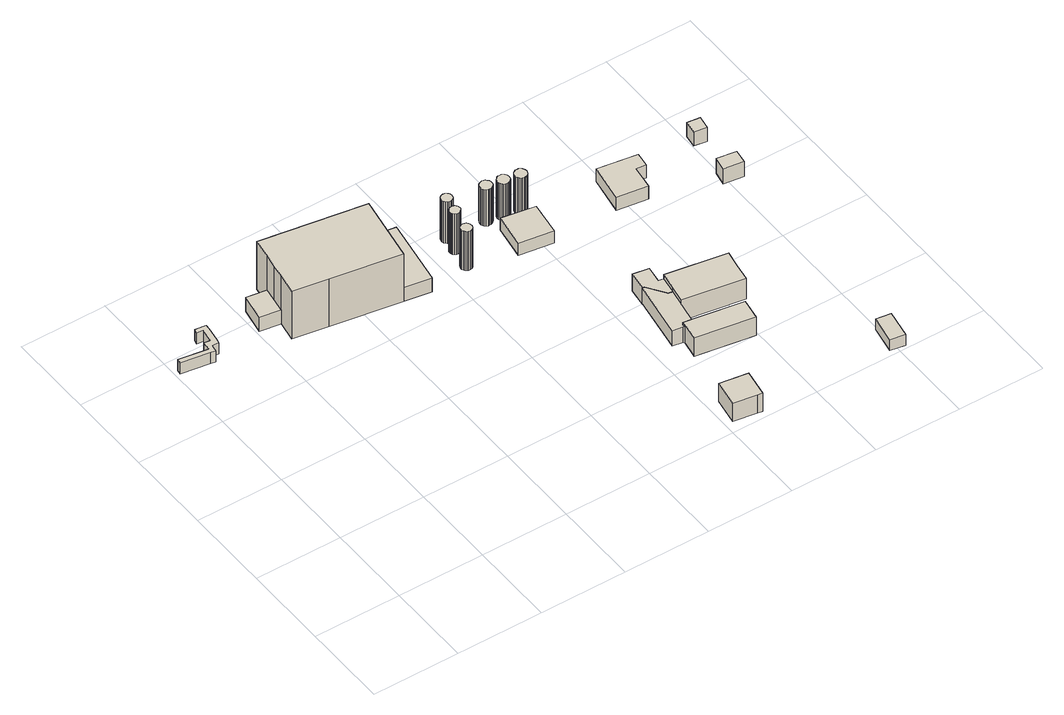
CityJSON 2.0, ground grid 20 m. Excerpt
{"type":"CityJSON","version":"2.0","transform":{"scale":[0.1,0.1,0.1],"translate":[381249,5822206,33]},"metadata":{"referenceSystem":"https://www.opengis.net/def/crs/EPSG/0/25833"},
"CityObjects":{
"building1":{"type":"Building","attributes":{"Gemeindeschluessel":"11000005","BezugspunktDach":"2200","function":"51009_1610","measuredHeight":3.02,"storeysAboveGround":0},"address":[{"country":"Germany","locality":"Berlin"}],"geometry":[{"type":"Solid","lod":"1","boundaries":[[[[0,1,2,3,4,5,6,7,8,9,10,11,12,13,14,15]],[[16,17,18,19,20,21,22,23,24,25,26,27,28,29,30,31]],[[16,31,15,14]],[[17,16,14,13]],[[18,17,13,12]],[[19,18,12,11]],[[20,19,11,10]],[[21,20,10,9]],[[22,21,9,8]],[[23,22,8,7]],[[24,23,7,6]],[[25,24,6,5]],[[26,25,5,4]],[[27,26,4,3]],[[28,27,3,2]],[[29,28,2,1]],[[30,29,1,0]],[[31,30,0,15]]]]}]},
"building2":{"type":"Building","attributes":{"Gemeindeschluessel":"11000005","function":"31001_2020"},"address":[{"country":"Germany","locality":"Berlin","thoroughfareNumber":"44 (1)","thoroughfareName":"Nonnendammallee"}],"children":["building2-1","building2-2","building2-3"]},
"building2-1":{"type":"BuildingPart","attributes":{"BezugspunktDach":"2200","measuredHeight":13.67,"storeysAboveGround":3},"parents":["building2"],"geometry":[{"type":"MultiSurface","lod":"1","boundaries":[[[32,33,34,35,36,37,38,39]],[[40,41,42,43,44,45,46,47]],[[40,47,39,38]],[[48,49,50,38,37]],[[51,48,41,37,36]],[[43,42,36,35]],[[44,43,35,34]],[[45,44,34,33],[52,53,54,55]],[[46,45,33,32]],[[47,46,32,39]],[[41,40,50,49,48]],[[42,41,48,51]],[[54,53,52,55]]]}]},
"building2-2":{"type":"BuildingPart","attributes":{"BezugspunktDach":"2200","measuredHeight":3.74,"storeysAboveGround":3},"parents":["building2"],"geometry":[{"type":"MultiSurface","lod":"1","boundaries":[[[49,51,56,57]],[[58,59,60,61]],[[58,61,57,56]],[[59,58,56,51]],[[60,59,51,42,41,40]],[[61,60,49,57]],[[40,41,48,49]],[[48,41,42,51]]]}]},
"building2-3":{"type":"BuildingPart","attributes":{"BezugspunktDach":"2200","measuredHeight":3.83,"storeysAboveGround":3},"parents":["building2"],"geometry":[{"type":"MultiSurface","lod":"1","boundaries":[[[62,63,55,54]],[[52,64,65,53]],[[64,52,55,63]],[[65,64,63,62]],[[53,65,62,54]],[[53,66,54,55,52]]]}]},
"building3":{"type":"Building","attributes":{"Gemeindeschluessel":"11000005","BezugspunktDach":"2200","function":"31001_2500","measuredHeight":10.52,"storeysAboveGround":1},"address":[{"country":"Germany","locality":"Berlin","thoroughfareNumber":"44 (34)","thoroughfareName":"Nonnendammallee"}],"geometry":[{"type":"Solid","lod":"1","boundaries":[[[[67,68,69,70,71,72,73,74,75,76,77,78,79,80,81,82,83,84,85,86,87]],[[88,89,90,91,92,93,94,95,96,97,98,99,100,101,102,103,104,105,106,107,108]],[[88,108,87,86]],[[89,88,86,85]],[[90,89,85,84]],[[91,90,84,83]],[[92,91,83,82]],[[93,92,82,81]],[[94,93,81,80]],[[95,94,80,79]],[[96,95,79,78]],[[97,96,78,77]],[[98,97,77,76]],[[99,98,76,75]],[[100,99,75,74]],[[101,100,74,73]],[[102,101,73,72]],[[103,102,72,71]],[[104,103,71,70]],[[105,104,70,69]],[[106,105,69,68]],[[107,106,68,67]],[[108,107,67,87]]]]}]},
"building4":{"type":"Building","attributes":{"Gemeindeschluessel":"11000005","BezugspunktDach":"2200","function":"31001_2143","measuredHeight":5.65,"storeysAboveGround":1},"address":[{"country":"Germany","locality":"Berlin","thoroughfareNumber":"44 (13)","thoroughfareName":"Nonnendammallee"}],"geometry":[{"type":"Solid","lod":"1","boundaries":[[[[109,110,111,112,113]],[[114,115,116,117,118]],[[114,118,113,112]],[[115,114,112,111]],[[116,115,111,110]],[[117,116,110,109]],[[118,117,109,113]]]]}]},
"building5":{"type":"Building","attributes":{"Gemeindeschluessel":"11000005","BezugspunktDach":"2200","function":"31001_2200","measuredHeight":11.02,"storeysAboveGround":1},"address":[{"country":"Germany","locality":"Berlin","thoroughfareNumber":"44 (76)","thoroughfareName":"Nonnendammallee"}],"geometry":[{"type":"Solid","lod":"1","boundaries":[[[[119,120,121,122,123,124,125,126,127,128,129,130,131,132,133,134,135,136,137,138,139]],[[140,141,142,143,144,145,146,147,148,149,150,151,152,153,154,155,156,157,158,159,160]],[[140,160,139,138]],[[141,140,138,137]],[[142,141,137,136]],[[143,142,136,135]],[[144,143,135,134]],[[145,144,134,133]],[[146,145,133,132]],[[147,146,132,131]],[[148,147,131,130]],[[149,148,130,129]],[[150,149,129,128]],[[151,150,128,127]],[[152,151,127,126]],[[153,152,126,125]],[[154,153,125,124]],[[155,154,124,123]],[[156,155,123,122]],[[157,156,122,121]],[[158,157,121,120]],[[159,158,120,119]],[[160,159,119,139]]]]}]},
"building6":{"type":"Building","attributes":{"Gemeindeschluessel":"11000005","BezugspunktDach":"2200","function":"31001_2500","measuredHeight":11.26,"storeysAboveGround":1},"address":[{"country":"Germany","locality":"Berlin","thoroughfareNumber":"44 (32)","thoroughfareName":"Nonnendammallee"}],"geometry":[{"type":"Solid","lod":"1","boundaries":[[[[161,162,163,164,165,166,167,168,169,170,171,172,173,174,175,176,177,178,179,180,181]],[[182,183,184,185,186,187,188,189,190,191,192,193,194,195,196,197,198,199,200,201,202]],[[182,202,181,180]],[[183,182,180,179]],[[184,183,179,178]],[[185,184,178,177]],[[186,185,177,176]],[[187,186,176,175]],[[188,187,175,174]],[[189,188,174,173]],[[190,189,173,172]],[[191,190,172,171]],[[192,191,171,170]],[[193,192,170,169]],[[194,193,169,168]],[[195,194,168,167]],[[196,195,167,166]],[[197,196,166,165]],[[198,197,165,164]],[[199,198,164,163]],[[200,199,163,162]],[[201,200,162,161]],[[202,201,161,181]]]]}]},
"building7":{"type":"Building","attributes":{"Gemeindeschluessel":"11000005","BezugspunktDach":"2200","function":"51009_1610","measuredHeight":5.65,"storeysAboveGround":0},"address":[{"country":"Germany","locality":"Berlin"}],"geometry":[{"type":"Solid","lod":"1","boundaries":[[[[203,204,205,206,207,208,209,210,211,212,213]],[[214,215,216,217,218,219,220,221,222,223,224]],[[214,224,213,212]],[[215,214,212,211]],[[216,215,211,210]],[[217,216,210,209]],[[218,217,209,208]],[[219,218,208,207]],[[220,219,207,206]],[[221,220,206,205]],[[222,221,205,204]],[[223,222,204,203]],[[224,223,203,213]]]]}]},
"building8":{"type":"Building","attributes":{"Gemeindeschluessel":"11000005","BezugspunktDach":"2200","function":"31001_2500","measuredHeight":9.84,"storeysAboveGround":1},"address":[{"country":"Germany","locality":"Berlin","thoroughfareNumber":"44 (35)","thoroughfareName":"Nonnendammallee"}],"geometry":[{"type":"Solid","lod":"1","boundaries":[[[[225,226,227,228,229,230,231,232,233,234,235,236,237,238,239,240,241,242,243,244,245,246,247,248]],[[249,250,251,252,253,254,255,256,257,258,259,260,261,262,263,264,265,266,267,268,269,270,271,272]],[[249,272,248,247]],[[250,249,247,246]],[[251,250,246,245]],[[252,251,245,244]],[[253,252,244,243]],[[254,253,243,242]],[[255,254,242,241]],[[256,255,241,240]],[[257,256,240,239]],[[258,257,239,238]],[[259,258,238,237]],[[260,259,237,236]],[[261,260,236,235]],[[262,261,235,234]],[[263,262,234,233]],[[264,263,233,232]],[[265,264,232,231]],[[266,265,231,230]],[[267,266,230,229]],[[268,267,229,228]],[[269,268,228,227]],[[270,269,227,226]],[[271,270,226,225]],[[272,271,225,248]]]]}]},
"building9":{"type":"Building","attributes":{"Gemeindeschluessel":"11000005","BezugspunktDach":"2200","function":"31001_2111","measuredHeight":3.28,"storeysAboveGround":1},"address":[{"country":"Germany","locality":"Berlin","thoroughfareNumber":"44 (2)","thoroughfareName":"Nonnendammallee"}],"geometry":[{"type":"Solid","lod":"1","boundaries":[[[[273,274,275,276]],[[277,278,279,280]],[[277,280,276,275]],[[278,277,275,274]],[[279,278,274,273]],[[280,279,273,276]]]]}]},
"building10":{"type":"Building","attributes":{"Gemeindeschluessel":"11000005","BezugspunktDach":"2200","function":"31001_2143","measuredHeight":4.94,"storeysAboveGround":1},"address":[{"country":"Germany","locality":"Berlin","thoroughfareNumber":"44 (12)","thoroughfareName":"Nonnendammallee"}],"geometry":[{"type":"Solid","lod":"1","boundaries":[[[[281,282,283,284,285,286]],[[222,221,220,287,288,289]],[[222,289,286,285]],[[221,222,285,284]],[[220,221,284,283]],[[287,220,283,282]],[[288,287,282,281]],[[289,288,281,286]]]]}]},
"building11":{"type":"Building","attributes":{"Gemeindeschluessel":"11000005","BezugspunktDach":"2200","function":"31001_2500","measuredHeight":9.95,"storeysAboveGround":1},"address":[{"country":"Germany","locality":"Berlin","thoroughfareNumber":"44 (36)","thoroughfareName":"Nonnendammallee"}],"geometry":[{"type":"Solid","lod":"1","boundaries":[[[[290,291,292,293,294,295,296,297,298,299,300,301,302,303,304,305,306,307,308,309,310,311,312,313]],[[314,315,316,317,318,319,320,321,322,323,324,325,326,327,328,329,330,331,332,333,334,335,336,337]],[[314,337,313,312]],[[315,314,312,311]],[[316,315,311,310]],[[317,316,310,309]],[[318,317,309,308]],[[319,318,308,307]],[[320,319,307,306]],[[321,320,306,305]],[[322,321,305,304]],[[323,322,304,303]],[[324,323,303,302]],[[325,324,302,301]],[[326,325,301,300]],[[327,326,300,299]],[[328,327,299,298]],[[329,328,298,297]],[[330,329,297,296]],[[331,330,296,295]],[[332,331,295,294]],[[333,332,294,293]],[[334,333,293,292]],[[335,334,292,291]],[[336,335,291,290]],[[337,336,290,313]]]]}]},
"building12":{"type":"Building","attributes":{"Gemeindeschluessel":"11000005","BezugspunktDach":"2200","function":"31001_2500","measuredHeight":9.91,"storeysAboveGround":1},"address":[{"country":"Germany","locality":"Berlin","thoroughfareNumber":"44 (37)","thoroughfareName":"Nonnendammallee"}],"geometry":[{"type":"Solid","lod":"1","boundaries":[[[[338,339,340,341,342,343,344,345,346,347,348,349,350,351,352,353,354,355,356,357,358,359,360,361]],[[362,363,364,365,366,367,368,369,370,371,372,373,374,375,376,377,378,379,380,381,382,383,384,385]],[[362,385,361,360]],[[363,362,360,359]],[[364,363,359,358]],[[365,364,358,357]],[[366,365,357,356]],[[367,366,356,355]],[[368,367,355,354]],[[369,368,354,353]],[[370,369,353,352]],[[371,370,352,351]],[[372,371,351,350]],[[373,372,350,349]],[[374,373,349,348]],[[375,374,348,347]],[[376,375,347,346]],[[377,376,346,345]],[[378,377,345,344]],[[379,378,344,343]],[[380,379,343,342]],[[381,380,342,341]],[[382,381,341,340]],[[383,382,340,339]],[[384,383,339,338]],[[385,384,338,361]]]]}]},
"building13":{"type":"Building","attributes":{"Gemeindeschluessel":"11000005","function":"31001_2111"},"address":[{"country":"Germany","locality":"Berlin","thoroughfareNumber":"44 (16)","thoroughfareName":"Nonnendammallee"}],"children":["building13-1","building13-2"]},
"building13-1":{"type":"BuildingPart","attributes":{"BezugspunktDach":"2200","measuredHeight":5.97,"storeysAboveGround":1},"parents":["building13"],"geometry":[{"type":"MultiSurface","lod":"1","boundaries":[[[386,387,388,389,390,391]],[[392,393,394,395,396,397]],[[392,397,391,390]],[[393,398,399,390,389]],[[394,393,389,388]],[[395,394,388,387]],[[396,395,387,386]],[[397,396,386,391]],[[392,399,398,393]]]}]},
"building13-2":{"type":"BuildingPart","attributes":{"BezugspunktDach":"2200","measuredHeight":4.53,"storeysAboveGround":1},"parents":["building13"],"geometry":[{"type":"Solid","lod":"1","boundaries":[[[[400,401,399,398,402,403,404,405]],[[406,407,408,393,392,409,410,411]],[[406,411,405,404]],[[407,406,404,403]],[[408,407,403,402]],[[393,408,402,398]],[[409,392,399,401]],[[410,409,401,400]],[[411,410,400,405]],[[399,392,393,398]]]]}]},
"building14":{"type":"Building","attributes":{"Gemeindeschluessel":"11000005","BezugspunktDach":"2200","function":"31001_2143","measuredHeight":2.94,"storeysAboveGround":1},"address":[{"country":"Germany","locality":"Berlin","thoroughfareNumber":"44 (15)","thoroughfareName":"Nonnendammallee"}],"geometry":[{"type":"Solid","lod":"1","boundaries":[[[[412,413,414,415]],[[416,417,418,419]],[[416,419,415,414]],[[417,416,414,413]],[[418,417,413,412]],[[419,418,412,415]]]]}]},
"building15":{"type":"Building","attributes":{"Gemeindeschluessel":"11000005","BezugspunktDach":"2200","function":"31001_2520","measuredHeight":3.59,"storeysAboveGround":1},"address":[{"country":"Germany","locality":"Berlin","thoroughfareNumber":"44 (3)","thoroughfareName":"Nonnendammallee"}],"geometry":[{"type":"Solid","lod":"1","boundaries":[[[[420,421,422,423,424,425]],[[426,427,428,429,430,431]],[[426,431,425,424]],[[427,426,424,423]],[[428,427,423,422]],[[429,428,422,421]],[[430,429,421,420]],[[431,430,420,425]]]]}]},
"building16":{"type":"Building","attributes":{"Gemeindeschluessel":"11000005","BezugspunktDach":"2200","function":"51009_1610","measuredHeight":4.12,"storeysAboveGround":0},"address":[{"country":"Germany","locality":"Berlin"}],"geometry":[{"type":"Solid","lod":"1","boundaries":[[[[432,433,434,435]],[[436,437,438,439]],[[436,439,435,434]],[[437,436,434,433]],[[438,437,433,432]],[[439,438,432,435]]]]}]},
"building17":{"type":"Building","attributes":{"Gemeindeschluessel":"11000005","BezugspunktDach":"2200","function":"31001_2143","measuredHeight":3.79,"storeysAboveGround":1},"address":[{"country":"Germany","locality":"Berlin","thoroughfareNumber":"44 (4)","thoroughfareName":"Nonnendammallee"}],"geometry":[{"type":"Solid","lod":"1","boundaries":[[[[440,441,442,443]],[[444,445,446,447]],[[444,447,443,442]],[[445,444,442,441]],[[446,445,441,440]],[[447,446,440,443]]]]}]}
},
"vertices":[
[73,744,41],[84,742,41],[86,753,41],[87,759,41],[102,757,41],[104,768,41],[109,800,41],[110,812,41],[85,815,41],[83,805,41],[97,803,41],[92,772,41],[78,774,41],[75,754,41],[9,765,41],[7,754,41],[9,765,11],[75,754,11],[78,774,11],[92,772,11],[97,803,11],[83,805,11],[85,815,11],[110,812,11],[109,800,11],[104,768,11],[102,757,11],[87,759,11],[86,753,11],[84,742,11],[73,744,11],[7,754,11],
[322,695,141],[482,669,141],[508,825,141],[267,863,141],[260,818,141],[255,786,141],[250,756,141],[242,709,141],[250,756,12],[255,786,12],[260,818,12],[267,863,12],[508,825,12],[482,669,12],[322,695,12],[242,709,12],[255,786,49],[250,756,49],[250,756,16],[260,818,49],[508,825,13],[482,669,13],[482,669,51],[508,825,51],
[214,825,49],[203,763,49],[214,825,11],[260,818,11],[250,756,11],[203,763,11],
[543,659,51],[568,816,51],[568,816,13],[543,659,13],[482,669,30],
[627,677,118],[629,674,118],[631,671,118],[634,668,118],[637,667,118],[641,667,118],[645,668,118],[648,670,118],[650,673,118],[652,677,118],[652,680,118],[651,684,118],[649,687,118],[647,690,118],[643,691,118],[640,692,118],[636,692,118],[633,690,118],[630,688,118],[628,684,118],[627,681,118],[628,684,13],[630,688,13],[633,690,13],[636,692,13],[640,692,13],[643,691,13],[647,690,13],[649,687,13],[651,684,13],[652,680,13],[652,677,13],[650,673,13],[648,670,13],[645,668,13],[641,667,13],[637,667,13],[634,668,13],[631,671,13],[629,674,13],[627,677,13],[627,681,13],
[866,10,64],[877,9,64],[887,71,64],[822,81,64],[812,19,64],[822,81,15],[887,71,15],[877,9,15],[866,10,15],[812,19,15],
[635,727,123],[636,724,123],[637,722,123],[640,719,123],[643,718,123],[646,717,123],[650,717,123],[653,719,123],[656,722,123],[658,725,123],[659,729,123],[658,733,123],[656,736,123],[654,739,123],[650,740,123],[646,741,123],[643,740,123],[639,738,123],[637,735,123],[635,733,123],[635,730,123],[635,733,13],[637,735,13],[639,738,13],[643,740,13],[646,741,13],[650,740,13],[654,739,13],[656,736,13],[658,733,13],[659,729,13],[658,725,13],[656,722,13],[653,719,13],[650,717,13],[646,717,13],[643,718,13],[640,719,13],[637,722,13],[636,724,13],[635,727,13],[635,730,13],
[640,762,125],[641,759,125],[644,756,125],[647,753,125],[650,752,125],[654,752,125],[657,753,125],[661,755,125],[663,758,125],[664,762,125],[665,765,125],[664,769,125],[662,772,125],[659,775,125],[656,777,125],[652,777,125],[649,777,125],[645,775,125],[643,773,125],[641,769,125],[640,766,125],[641,769,13],[643,773,13],[645,775,13],[649,777,13],[652,777,13],[656,777,13],[659,775,13],[662,772,13],[664,769,13],[665,765,13],[664,762,13],[663,758,13],[661,755,13],[657,753,13],[654,752,13],[650,752,13],[647,753,13],[644,756,13],[641,759,13],[640,762,13],[640,766,13],
[861,257,57],[864,256,57],[864,262,57],[886,259,57],[895,311,57],[902,350,57],[892,352,57],[880,370,57],[864,393,57],[859,394,57],[838,261,57],[859,394,15],[864,393,15],[880,370,15],[892,352,15],[902,350,15],[895,311,15],[886,259,15],[864,262,15],[864,256,15],[861,257,15],[838,261,15],
[730,757,112],[731,754,112],[733,751,112],[736,749,112],[740,747,112],[743,747,112],[747,747,112],[750,748,112],[753,751,112],[755,753,112],[757,757,112],[757,760,112],[757,764,112],[756,767,112],[753,770,112],[751,773,112],[747,774,112],[744,775,112],[740,774,112],[737,773,112],[734,771,112],[732,768,112],[730,765,112],[730,761,112],[730,765,14],[732,768,14],[734,771,14],[737,773,14],[740,774,14],[744,775,14],[747,774,14],[751,773,14],[753,770,14],[756,767,14],[757,764,14],[757,760,14],[757,757,14],[755,753,14],[753,751,14],[750,748,14],[747,747,14],[743,747,14],[740,747,14],[736,749,14],[733,751,14],[731,754,14],[730,757,14],[730,761,14],
[819,635,44],[830,713,44],[753,726,44],[741,647,44],[753,726,12],[830,713,12],[819,635,12],[741,647,12],
[990,192,64],[998,241,64],[886,259,64],[864,262,64],[864,256,64],[857,213,64],[998,241,15],[990,192,15],[857,213,15],
[767,751,112],[769,748,112],[771,745,112],[773,742,112],[777,741,112],[780,740,112],[784,741,112],[787,742,112],[790,744,112],[793,747,112],[794,751,112],[795,754,112],[794,758,112],[793,761,112],[791,764,112],[788,766,112],[785,768,112],[781,768,112],[777,768,112],[774,767,112],[771,764,112],[769,762,112],[767,758,112],[767,755,112],[767,758,13],[769,762,13],[771,764,13],[774,767,13],[777,768,13],[781,768,13],[785,768,13],[788,766,13],[791,764,13],[793,761,13],[794,758,13],[795,754,13],[794,751,13],[793,747,13],[790,744,13],[787,742,13],[784,741,13],[780,740,13],[777,741,13],[773,742,13],[771,745,13],[769,748,13],[767,751,13],[767,755,13],
[804,745,112],[806,742,112],[808,739,112],[811,736,112],[814,735,112],[818,734,112],[821,735,112],[825,736,112],[828,738,112],[830,741,112],[831,744,112],[832,748,112],[831,752,112],[830,755,112],[828,758,112],[825,760,112],[822,762,112],[818,762,112],[815,762,112],[811,760,112],[808,758,112],[806,755,112],[805,752,112],[804,749,112],[805,752,13],[806,755,13],[808,758,13],[811,760,13],[815,762,13],[818,762,13],[822,762,13],[825,760,13],[828,758,13],[830,755,13],[831,752,13],[832,748,13],[831,744,13],[830,741,13],[828,738,13],[825,736,13],[821,735,13],[818,734,13],[814,735,13],[811,736,13],[808,739,13],[806,742,13],[804,745,13],[804,749,13],
[1034,288,69],[1040,328,69],[1047,367,69],[908,390,69],[902,350,69],[895,311,69],[902,350,13],[908,390,13],[1047,367,13],[1040,328,13],[1034,288,13],[895,311,13],[908,390,58],[902,350,58],
[864,393,58],[892,352,58],[896,392,58],[902,430,58],[865,436,58],[859,394,58],[865,436,13],[902,430,13],[896,392,13],[892,352,13],[864,393,13],[859,394,13],
[1215,3,41],[1226,68,41],[1192,73,41],[1181,9,41],[1192,73,12],[1226,68,12],[1215,3,12],[1181,9,12],
[1044,635,42],[1052,689,42],[1075,686,42],[1079,720,42],[988,734,42],[974,645,42],[988,734,7],[1079,720,7],[1075,686,7],[1052,689,7],[1044,635,7],[974,645,7],
[1232,577,50],[1237,609,50],[1193,616,50],[1187,584,50],[1193,616,9],[1237,609,9],[1232,577,9],[1187,584,9],
[1232,703,44],[1237,733,44],[1207,737,44],[1203,708,44],[1207,737,6],[1237,733,6],[1232,703,6],[1203,708,6]
]}
